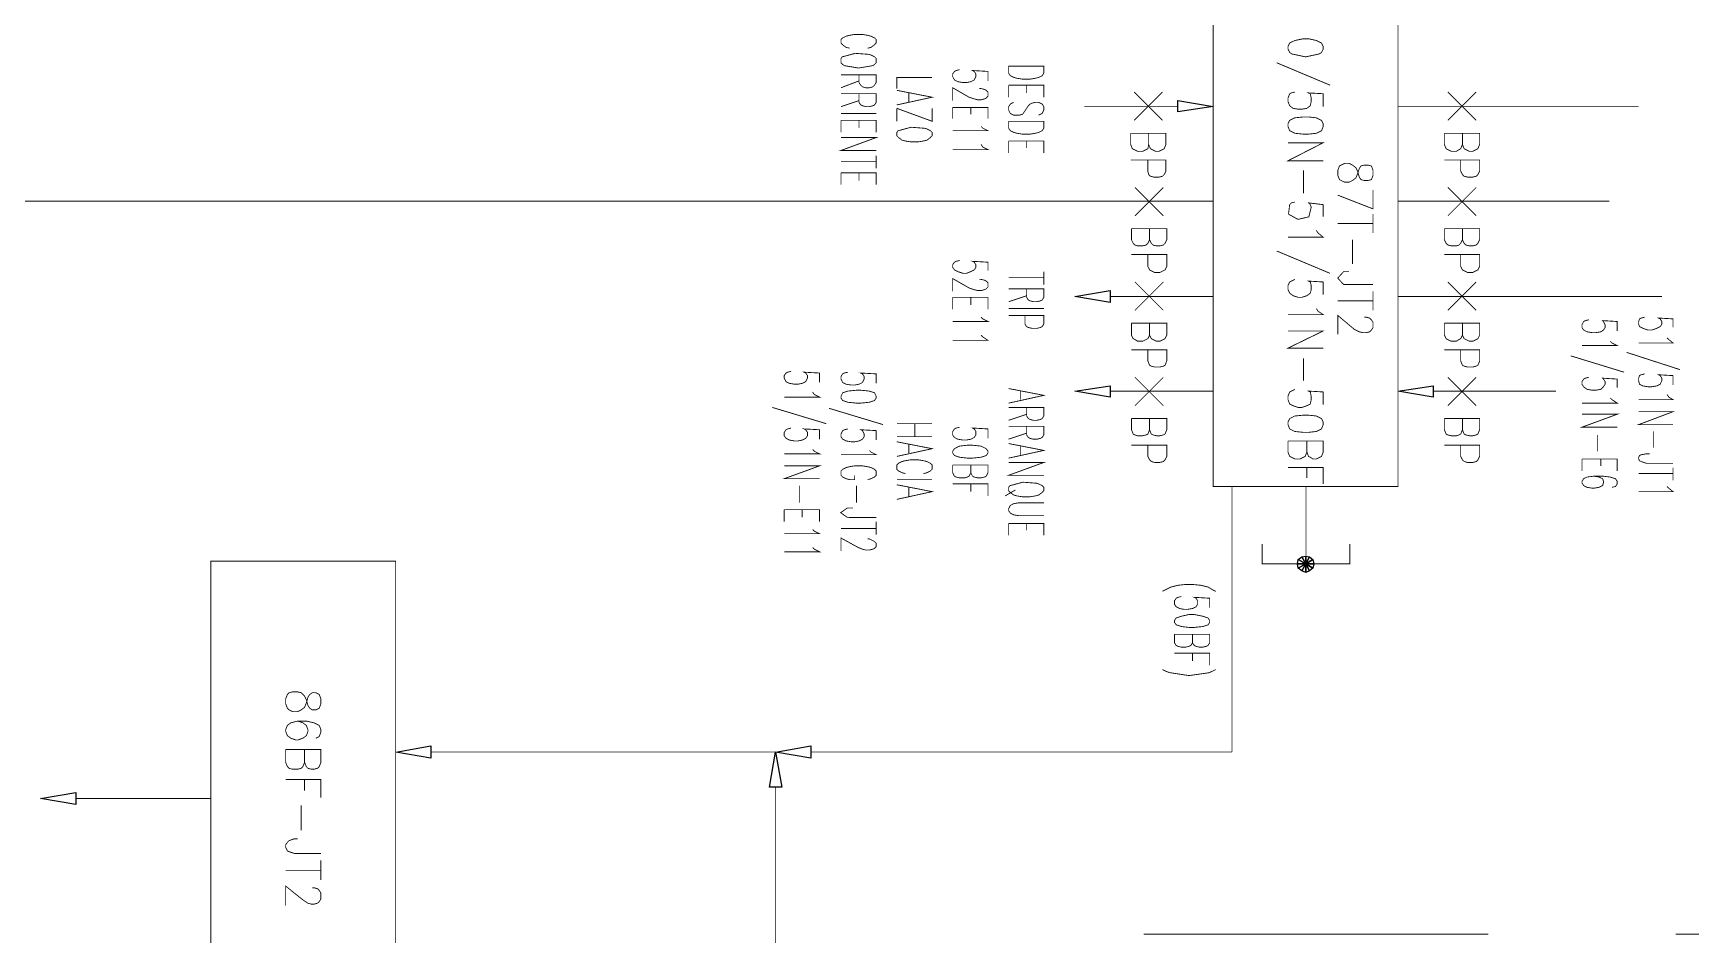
# Model space of a CAD drawing. Extents: x 0.1 to 11.6, y 0.2 to 16.4.
# Drawn here: x 3.684 to 5.291, y 3.511 to 4.385 of the extents above; entities that cross this region are included whole.
import ezdxf

# ---------------------------------------------------------------- set-up
doc = ezdxf.new("R2010")
doc.units = 0
doc.header["$MEASUREMENT"] = 0

msp = doc.modelspace()

# ---------------------------------------------------------------- linework, layer by layer
at = {"color": 0, "const_width": 0.000833}
for points in [[(4.82747, 4.40663), (5.00667, 4.40663), (5.00667, 3.94581), (4.82747, 3.94581), (4.82747, 4.40663)], [(4.93419, 4.3725), (4.93251, 4.37582), (4.92751, 4.37831), (4.91997, 4.37999), (4.91499, 4.37999), (4.90668, 4.37831), (4.90169, 4.37582), (4.90001, 4.3725), (4.90001, 4.37001), (4.90169, 4.36664), (4.90381, 4.36524), (4.91704, 4.36242), (4.93033, 4.36524), (4.93251, 4.36664), (4.93419, 4.37001), (4.93419, 4.3725)], [(4.50082, 4.36083), (4.49918, 4.36247), (4.49582, 4.36415), (4.49414, 4.36481), (4.48053, 4.36583), (4.46789, 4.36242), (4.46669, 4.36083), (4.46669, 4.35667), (4.46832, 4.35499), (4.47011, 4.35385), (4.48372, 4.35157), (4.49735, 4.35385), (4.49918, 4.35499), (4.50082, 4.35667), (4.50082, 4.36083)], [(4.62918, 4.35331), (4.66336, 4.35331), (4.66336, 4.34668), (4.66168, 4.34413), (4.65831, 4.3425), (4.655, 4.34164), (4.65001, 4.34082), (4.64253, 4.34082), (4.63747, 4.34164), (4.63417, 4.3425), (4.63086, 4.34413), (4.62918, 4.34668), (4.62918, 4.35331)], [(4.55501, 4.28917), (4.55333, 4.29081), (4.55003, 4.29249), (4.54833, 4.29313), (4.53467, 4.29417), (4.52203, 4.29075), (4.52083, 4.28917), (4.52083, 4.28581), (4.52251, 4.28418), (4.52582, 4.28163), (4.52919, 4.28082), (4.53418, 4.28), (4.54167, 4.28), (4.54665, 4.28082), (4.55003, 4.28163), (4.55333, 4.28418), (4.55501, 4.28581), (4.55501, 4.28917)], [(4.62918, 4.29997), (4.66336, 4.29997), (4.66336, 4.29335), (4.66168, 4.29081), (4.65831, 4.28917), (4.655, 4.28831), (4.65001, 4.28749), (4.64253, 4.28749), (4.63747, 4.28831), (4.63417, 4.28917), (4.63086, 4.29081), (4.62918, 4.29335), (4.62918, 4.29997)], [(4.93419, 4.29747), (4.93251, 4.30083), (4.92751, 4.30333), (4.91997, 4.30414), (4.91499, 4.30414), (4.90668, 4.30333), (4.90169, 4.30083), (4.90001, 4.29747), (4.90001, 4.29497), (4.90169, 4.29081), (4.90668, 4.28831), (4.91499, 4.28749), (4.91997, 4.28749), (4.92751, 4.28831), (4.93251, 4.29081), (4.93419, 4.29497), (4.93419, 4.29747)], [(4.98247, 4.2525), (4.98085, 4.25667), (4.97749, 4.25749), (4.97418, 4.25749), (4.97081, 4.25667), (4.96918, 4.25418), (4.9675, 4.24914), (4.96582, 4.24501), (4.96251, 4.24251), (4.95915, 4.24083), (4.95503, 4.24083), (4.94997, 4.24333), (4.94835, 4.2475), (4.94835, 4.2525), (4.94997, 4.25667), (4.95503, 4.25917), (4.95915, 4.25917), (4.96251, 4.25749), (4.96582, 4.25499), (4.9675, 4.25163), (4.96918, 4.24582), (4.97081, 4.24333), (4.97418, 4.24251), (4.97749, 4.24251), (4.98085, 4.24333), (4.98247, 4.2475), (4.98247, 4.2525)], [(4.50082, 4.03331), (4.49918, 4.03668), (4.49419, 4.03831), (4.48583, 4.03917), (4.48167, 4.03917), (4.47336, 4.03831), (4.46832, 4.03668), (4.46669, 4.03331), (4.46669, 4.03163), (4.46832, 4.02914), (4.47336, 4.0275), (4.48167, 4.02664), (4.48583, 4.02664), (4.49419, 4.0275), (4.49918, 4.02914), (4.50082, 4.03163), (4.50082, 4.03331)], [(4.93419, 4.00831), (4.93251, 4.01167), (4.92751, 4.01417), (4.91997, 4.01497), (4.91499, 4.01497), (4.90668, 4.01417), (4.90169, 4.01167), (4.90001, 4.00831), (4.90001, 4.00581), (4.90169, 4.00163), (4.90668, 3.99914), (4.91499, 3.99832), (4.91997, 3.99832), (4.92751, 3.99914), (4.93251, 4.00163), (4.93419, 4.00581), (4.93419, 4.00831)], [(4.60915, 3.97999), (4.60747, 3.98247), (4.60249, 3.98497), (4.59418, 3.98583), (4.58919, 3.98583), (4.58165, 3.98497), (4.57667, 3.98247), (4.57497, 3.97999), (4.57497, 3.97831), (4.57667, 3.97581), (4.58165, 3.97418), (4.58919, 3.97331), (4.59418, 3.97331), (4.60249, 3.97418), (4.60747, 3.97581), (4.60915, 3.97831), (4.60915, 3.97999)], [(4.66336, 3.94499), (4.66168, 3.94667), (4.65831, 3.94829), (4.65663, 3.94894), (4.64301, 3.94997), (4.63037, 3.94656), (4.62918, 3.94499), (4.62918, 3.94168), (4.63086, 3.94), (4.63417, 3.9375), (4.63747, 3.93664), (4.64253, 3.93582), (4.65001, 3.93582), (4.655, 3.93664), (4.65831, 3.9375), (4.66168, 3.94), (4.66336, 3.94168), (4.66336, 3.94499)], [(3.85585, 3.41249), (4.035, 3.41249), (4.035, 3.87332), (3.85585, 3.87332), (3.85585, 3.41249)], [(4.82417, 3.81581), (4.82249, 3.81831), (4.81749, 3.81999), (4.80919, 3.82167), (4.80414, 3.82167), (4.79665, 3.81999), (4.79167, 3.81831), (4.78999, 3.81581), (4.78999, 3.81413), (4.79167, 3.81164), (4.79665, 3.81), (4.80414, 3.80914), (4.80919, 3.80914), (4.81749, 3.81), (4.82249, 3.81164), (4.82417, 3.81413), (4.82417, 3.81581)], [(3.96251, 3.73996), (3.96083, 3.74414), (3.95751, 3.74582), (3.95415, 3.74582), (3.95167, 3.74414), (3.94997, 3.74164), (3.94835, 3.73583), (3.94667, 3.73167), (3.94336, 3.72917), (3.94, 3.72749), (3.935, 3.72749), (3.93164, 3.72917), (3.93001, 3.73079), (3.92833, 3.73497), (3.92833, 3.73996), (3.93001, 3.74414), (3.93164, 3.74582), (3.935, 3.74664), (3.94, 3.74664), (3.94336, 3.74582), (3.94667, 3.74246), (3.94835, 3.73915), (3.94997, 3.73335), (3.95167, 3.73079), (3.95415, 3.72917), (3.95751, 3.72917), (3.96083, 3.73079), (3.96251, 3.73497), (3.96251, 3.73996)]]:
    msp.add_lwpolyline(points, close=True, dxfattribs=at)
for points in [[(4.49251, 4.37082), (4.49582, 4.37164), (4.49918, 4.37414), (4.50082, 4.37582), (4.50082, 4.37918), (4.49918, 4.38081), (4.49582, 4.38249), (4.49251, 4.38331), (4.48753, 4.38417), (4.47999, 4.38417), (4.47499, 4.38331), (4.47168, 4.38249), (4.46832, 4.38081), (4.46669, 4.37918), (4.46669, 4.37582), (4.46832, 4.37414), (4.47168, 4.37164), (4.47499, 4.37082)], [(4.94081, 4.33496), (4.88917, 4.35667)], [(4.46669, 4.345), (4.50082, 4.345), (4.50082, 4.33751), (4.49918, 4.33501), (4.4975, 4.33333), (4.49419, 4.33247), (4.49083, 4.33247), (4.48753, 4.33333), (4.48583, 4.33501), (4.48415, 4.33751), (4.48415, 4.345)], [(4.48415, 4.33914), (4.46669, 4.33247)], [(4.55501, 4.3425), (4.52083, 4.3425), (4.52083, 4.33165)], [(4.60915, 4.33914), (4.60915, 4.34831), (4.59418, 4.34918), (4.59581, 4.34831), (4.5975, 4.34581), (4.5975, 4.34332), (4.59581, 4.34), (4.5925, 4.33832), (4.58832, 4.33751), (4.58501, 4.33751), (4.58003, 4.33832), (4.57667, 4.34), (4.57497, 4.34332), (4.57497, 4.34581), (4.57667, 4.34831), (4.57835, 4.34918), (4.58165, 4.34999)], [(4.46669, 4.32667), (4.50082, 4.32667), (4.50082, 4.31831), (4.49918, 4.31581), (4.4975, 4.315), (4.49419, 4.31413), (4.49083, 4.31413), (4.48753, 4.315), (4.48583, 4.31581), (4.48415, 4.31831), (4.48415, 4.32667)], [(4.52083, 4.32997), (4.55501, 4.32329), (4.52083, 4.31581)], [(4.5325, 4.32747), (4.5325, 4.31831)], [(4.60086, 4.33165), (4.60249, 4.33165), (4.60585, 4.33083), (4.60747, 4.32997), (4.60915, 4.32835), (4.60915, 4.32417), (4.60747, 4.32249), (4.60585, 4.32167), (4.60249, 4.32081), (4.59918, 4.32081), (4.59581, 4.32167), (4.59082, 4.32329), (4.57497, 4.33247), (4.57497, 4.31999)], [(4.62918, 4.33496), (4.66336, 4.33496), (4.66336, 4.32329)], [(4.62918, 4.33496), (4.62918, 4.32329)], [(4.64665, 4.33496), (4.64665, 4.32747)], [(4.75082, 4.32835), (4.77832, 4.30083)], [(4.75082, 4.30083), (4.77832, 4.32835)], [(4.93419, 4.31413), (4.93419, 4.32667), (4.91997, 4.32747), (4.92165, 4.32667), (4.92253, 4.32249), (4.92253, 4.31917), (4.92165, 4.315), (4.91835, 4.3125), (4.91336, 4.31164), (4.91, 4.31164), (4.905, 4.3125), (4.90169, 4.315), (4.90001, 4.31917), (4.90001, 4.32249), (4.90169, 4.32667), (4.90332, 4.32747), (4.90668, 4.32835)], [(5.05501, 4.32835), (5.08251, 4.30083)], [(5.05501, 4.30083), (5.08251, 4.32835)], [(4.48415, 4.31999), (4.46669, 4.31418)], [(4.50082, 4.30751), (4.46669, 4.30751)], [(4.52083, 4.3125), (4.55501, 4.29997), (4.55501, 4.3125)], [(4.52083, 4.3125), (4.52083, 4.29997)], [(4.57497, 4.31332), (4.60915, 4.31332), (4.60915, 4.30246)], [(4.57497, 4.31332), (4.57497, 4.30246)], [(4.5925, 4.31332), (4.5925, 4.30664)], [(4.65831, 4.30583), (4.66168, 4.30751), (4.66336, 4.31082), (4.66336, 4.31413), (4.66168, 4.31668), (4.65831, 4.31831), (4.655, 4.31831), (4.65169, 4.31749), (4.65001, 4.31668), (4.64833, 4.315), (4.64333, 4.30751), (4.64253, 4.30664), (4.63917, 4.30583), (4.63417, 4.30583), (4.63086, 4.30751), (4.62918, 4.31082), (4.62918, 4.31413), (4.63086, 4.31668), (4.63417, 4.31831)], [(4.79335, 4.31413), (4.70247, 4.31413)], [(5.24001, 4.31413), (5.00667, 4.31413)], [(4.46669, 4.30083), (4.50082, 4.30083), (4.50082, 4.28917)], [(4.46669, 4.30083), (4.46669, 4.28917)], [(4.48415, 4.30083), (4.48415, 4.29335)], [(4.60249, 4.29497), (4.60417, 4.29329), (4.60915, 4.29081), (4.57497, 4.29081)], [(4.46669, 4.28418), (4.50082, 4.28418), (4.46669, 4.27165), (4.50082, 4.27165)], [(4.60249, 4.2775), (4.60417, 4.27501), (4.60915, 4.27246), (4.57497, 4.27246)], [(4.62918, 4.28082), (4.66336, 4.28082), (4.66336, 4.26915)], [(4.62918, 4.28082), (4.62918, 4.26915)], [(4.64665, 4.28082), (4.64665, 4.27414)], [(4.7475, 4.28831), (4.78168, 4.28831), (4.78168, 4.2775), (4.78, 4.27333), (4.77501, 4.27083), (4.77165, 4.27083), (4.76665, 4.27333), (4.76497, 4.2775), (4.76497, 4.28831)], [(4.76497, 4.2775), (4.76417, 4.27333), (4.75917, 4.27083), (4.75418, 4.27083), (4.74918, 4.27333), (4.7475, 4.2775), (4.7475, 4.28831)], [(4.90001, 4.27914), (4.93419, 4.27914), (4.90001, 4.26167), (4.93419, 4.26167)], [(5.05165, 4.28831), (5.08583, 4.28831), (5.08583, 4.2775), (5.08415, 4.27333), (5.07915, 4.27083), (5.07585, 4.27083), (5.07086, 4.27333), (5.06917, 4.2775), (5.06917, 4.28831)], [(5.06917, 4.2775), (5.06749, 4.27333), (5.06581, 4.27246), (5.06332, 4.27083), (5.05832, 4.27083), (5.05333, 4.27333), (5.05165, 4.2775), (5.05165, 4.28831)], [(4.50082, 4.26079), (4.46669, 4.26079)], [(4.50082, 4.26665), (4.50082, 4.25418)], [(4.7475, 4.26247), (4.78168, 4.26247), (4.78168, 4.25163), (4.78, 4.24832), (4.77832, 4.24664), (4.77501, 4.24582), (4.77001, 4.24582), (4.76665, 4.24664), (4.76497, 4.24832), (4.76417, 4.25163), (4.76417, 4.26247)], [(5.05165, 4.26247), (5.08583, 4.26247), (5.08583, 4.25163), (5.08415, 4.24832), (5.08251, 4.24664), (5.07915, 4.24582), (5.07417, 4.24582), (5.07086, 4.24664), (5.06917, 4.24832), (5.06749, 4.25163), (5.06749, 4.26247)], [(4.46669, 4.25), (4.50082, 4.25), (4.50082, 4.23833)], [(4.46669, 4.25), (4.46669, 4.23833)], [(4.48415, 4.25), (4.48415, 4.24251)], [(4.91499, 4.2525), (4.91499, 4.22999)], [(4.75168, 4.23583), (4.77919, 4.20833)], [(4.75168, 4.20833), (4.77919, 4.23583)], [(4.94835, 4.22831), (4.98247, 4.215), (4.98247, 4.23335)], [(5.05501, 4.23583), (5.08251, 4.20833)], [(5.05501, 4.20833), (5.08251, 4.23583)], [(4.82747, 4.2225), (2.94835, 4.2225)], [(4.93419, 4.20747), (4.93419, 4.21913), (4.91997, 4.22081), (4.92165, 4.21913), (4.92258, 4.21669), (4.92025, 4.20731), (4.90972, 4.20481), (4.90056, 4.2099), (4.90164, 4.21903), (4.90332, 4.22081), (4.90668, 4.22163)], [(5.21164, 4.2225), (5.00667, 4.2225)], [(4.74832, 4.19581), (4.7825, 4.19581), (4.7825, 4.185), (4.78082, 4.18164), (4.77919, 4.17996), (4.77582, 4.17914), (4.77251, 4.17914), (4.76915, 4.17996), (4.76753, 4.18164), (4.76585, 4.185), (4.76585, 4.19581)], [(4.76585, 4.185), (4.76417, 4.18164), (4.76247, 4.17996), (4.75917, 4.17914), (4.75418, 4.17914), (4.75168, 4.17996), (4.75, 4.18164), (4.74832, 4.185), (4.74832, 4.19581)], [(4.92751, 4.19417), (4.92914, 4.19168), (4.93419, 4.1875), (4.90001, 4.1875)], [(4.98247, 4.20085), (4.94835, 4.20085)], [(4.98247, 4.20996), (4.98247, 4.19168)], [(5.05165, 4.19581), (5.08583, 4.19581), (5.08583, 4.185), (5.08415, 4.18164), (5.08251, 4.17996), (5.07915, 4.17914), (5.07585, 4.17914), (5.07249, 4.17996), (5.07086, 4.18164), (5.06917, 4.185), (5.06917, 4.19581)], [(5.06917, 4.185), (5.06749, 4.18164), (5.06581, 4.17996), (5.06332, 4.17914), (5.05832, 4.17914), (5.05501, 4.17996), (5.05333, 4.18164), (5.05165, 4.185), (5.05165, 4.19581)], [(4.96251, 4.185), (4.96251, 4.16168)], [(4.60915, 4.155), (4.60915, 4.16331), (4.59418, 4.16417), (4.59581, 4.16331), (4.5975, 4.16081), (4.5975, 4.15831), (4.59581, 4.15582), (4.5925, 4.15414), (4.58832, 4.1525), (4.58501, 4.1525), (4.58003, 4.15414), (4.57667, 4.15582), (4.57497, 4.15831), (4.57497, 4.16081), (4.57667, 4.16331), (4.57835, 4.16417), (4.58165, 4.16499)], [(4.74832, 4.17085), (4.7825, 4.17085), (4.7825, 4.15913), (4.78082, 4.15582), (4.77582, 4.15332), (4.77083, 4.15332), (4.76585, 4.15582), (4.76417, 4.15913), (4.76417, 4.17085)], [(4.94081, 4.1525), (4.88917, 4.17415)], [(5.05165, 4.17085), (5.08583, 4.17085), (5.08583, 4.15913), (5.08415, 4.15582), (5.07915, 4.15332), (5.07417, 4.15332), (5.06917, 4.15582), (5.06749, 4.15913), (5.06749, 4.17085)], [(4.60086, 4.14665), (4.60249, 4.14665), (4.60585, 4.14583), (4.60747, 4.14497), (4.60915, 4.14333), (4.60915, 4.13917), (4.60747, 4.13747), (4.60585, 4.13667), (4.60249, 4.13579), (4.59918, 4.13579), (4.59581, 4.13667), (4.59082, 4.13835), (4.57497, 4.14746), (4.57497, 4.13499)], [(4.66336, 4.14833), (4.62918, 4.14833)], [(4.66336, 4.15414), (4.66336, 4.14165)], [(4.93419, 4.13167), (4.93419, 4.14415), (4.91997, 4.14497), (4.92165, 4.14415), (4.92253, 4.14085), (4.92253, 4.13667), (4.92165, 4.13331), (4.91835, 4.13081), (4.91336, 4.12918), (4.91, 4.12918), (4.905, 4.13081), (4.90169, 4.13331), (4.90001, 4.13667), (4.90001, 4.14085), (4.90169, 4.14415), (4.90668, 4.14665)], [(4.98247, 4.14165), (4.95583, 4.14165), (4.95389, 4.14171), (4.94824, 4.14789), (4.95389, 4.15408), (4.95583, 4.15414), (4.95915, 4.15414)], [(4.62918, 4.13747), (4.66336, 4.13747), (4.66336, 4.12918), (4.66168, 4.12663), (4.66, 4.12582), (4.65668, 4.125), (4.65332, 4.125), (4.65001, 4.12582), (4.64833, 4.12663), (4.64665, 4.12918), (4.64665, 4.13747)], [(4.64665, 4.13081), (4.62918, 4.125)], [(4.72749, 4.12999), (4.82747, 4.12999)], [(4.75168, 4.14415), (4.77919, 4.11664)], [(4.75168, 4.11664), (4.77919, 4.14415)], [(4.98247, 4.13499), (4.98247, 4.11664)], [(5.26247, 4.12999), (5.00667, 4.12999)], [(5.05501, 4.14415), (5.08251, 4.11664)], [(5.05501, 4.11664), (5.08251, 4.14415)], [(4.57497, 4.12918), (4.60915, 4.12918), (4.60915, 4.11751)], [(4.57497, 4.12918), (4.57497, 4.11751)], [(4.5925, 4.12918), (4.5925, 4.12164)], [(4.66336, 4.11833), (4.62918, 4.11833)], [(4.92751, 4.11833), (4.92914, 4.11583), (4.93419, 4.11247), (4.90001, 4.11247)], [(4.98247, 4.12582), (4.94835, 4.12582)], [(4.60249, 4.10997), (4.60417, 4.10835), (4.60915, 4.10579), (4.57497, 4.10579)], [(4.62918, 4.11165), (4.66336, 4.11165), (4.66336, 4.10331), (4.66168, 4.10081), (4.66, 4.09999), (4.65668, 4.09918), (4.65169, 4.09918), (4.64833, 4.09999), (4.64665, 4.10081), (4.64501, 4.10331), (4.64501, 4.11165)], [(4.74832, 4.10417), (4.7825, 4.10417), (4.7825, 4.0925), (4.78082, 4.08914), (4.77582, 4.08664), (4.77251, 4.08664), (4.76753, 4.08914), (4.76585, 4.0925), (4.76585, 4.10417)], [(4.76585, 4.0925), (4.76417, 4.08914), (4.75917, 4.08664), (4.75418, 4.08664), (4.75168, 4.08832), (4.75, 4.08914), (4.74832, 4.0925), (4.74832, 4.10417)], [(4.97418, 4.10997), (4.97586, 4.10997), (4.97917, 4.10915), (4.98085, 4.10747), (4.98247, 4.10499), (4.98247, 4.09999), (4.98085, 4.0975), (4.97917, 4.09581), (4.97586, 4.095), (4.9725, 4.095), (4.96918, 4.09581), (4.96419, 4.09831), (4.94835, 4.11165), (4.94835, 4.09332)], [(5.05165, 4.10417), (5.08583, 4.10417), (5.08583, 4.0925), (5.08415, 4.08914), (5.07915, 4.08664), (5.07585, 4.08664), (5.07086, 4.08914), (5.06917, 4.0925), (5.06917, 4.10417)], [(5.06917, 4.0925), (5.06749, 4.08914), (5.06581, 4.08832), (5.06332, 4.08664), (5.05832, 4.08664), (5.05333, 4.08914), (5.05165, 4.0925), (5.05165, 4.10417)], [(5.21918, 4.09668), (5.21918, 4.10579), (5.20503, 4.10667), (5.20583, 4.10579), (5.20751, 4.10249), (5.20751, 4.09999), (5.20583, 4.0975), (5.20335, 4.09581), (5.19835, 4.095), (5.19499, 4.095), (5.19, 4.09581), (5.18668, 4.0975), (5.185, 4.09999), (5.185, 4.10249), (5.18668, 4.10579), (5.18832, 4.10667), (5.19168, 4.10747)], [(5.27333, 4.09999), (5.27333, 4.10835), (5.25917, 4.10915), (5.26085, 4.10835), (5.26247, 4.10579), (5.26247, 4.10331), (5.26085, 4.10081), (5.25749, 4.09918), (5.2525, 4.0975), (5.24918, 4.0975), (5.24414, 4.09918), (5.24083, 4.10081), (5.24001, 4.10331), (5.24001, 4.10579), (5.24083, 4.10835), (5.24251, 4.10915), (5.24582, 4.10997)], [(4.60249, 4.0925), (4.60417, 4.09082), (4.60915, 4.08751), (4.57497, 4.08751)], [(4.90001, 4.09663), (4.93419, 4.09663), (4.90001, 4.07997), (4.93419, 4.07997)], [(5.21251, 4.08664), (5.21419, 4.08496), (5.21918, 4.08247), (5.185, 4.08247)], [(5.26753, 4.09), (5.26915, 4.08832), (5.27333, 4.08496), (5.24001, 4.08496)], [(4.74832, 4.07835), (4.7825, 4.07835), (4.7825, 4.06749), (4.78082, 4.06332), (4.77919, 4.0625), (4.77582, 4.06164), (4.77083, 4.06164), (4.76753, 4.0625), (4.76585, 4.06332), (4.76417, 4.06749), (4.76417, 4.07835)], [(4.91499, 4.06999), (4.91499, 4.04833)], [(5.05165, 4.07835), (5.08583, 4.07835), (5.08583, 4.06749), (5.08415, 4.06332), (5.08251, 4.0625), (5.07915, 4.06164), (5.07417, 4.06164), (5.07086, 4.0625), (5.06917, 4.06332), (5.06749, 4.06749), (5.06749, 4.07835)], [(5.22586, 4.05664), (5.17415, 4.07249)], [(5.28, 4.05914), (5.22835, 4.07585)], [(4.44586, 4.04665), (4.44586, 4.05583), (4.43083, 4.05664), (4.43251, 4.05583), (4.43419, 4.05333), (4.43419, 4.05083), (4.43251, 4.04747), (4.42914, 4.04585), (4.42503, 4.04497), (4.42165, 4.04497), (4.41667, 4.04585), (4.41336, 4.04747), (4.41168, 4.05083), (4.41168, 4.05333), (4.41336, 4.05583), (4.41499, 4.05664), (4.41835, 4.05751)], [(4.50082, 4.04585), (4.50082, 4.05501), (4.48583, 4.05583), (4.48753, 4.05501), (4.48915, 4.05246), (4.48915, 4.04997), (4.48753, 4.04665), (4.48415, 4.04497), (4.47999, 4.04417), (4.47667, 4.04417), (4.47168, 4.04497), (4.46832, 4.04665), (4.46669, 4.04997), (4.46669, 4.05246), (4.46832, 4.05501), (4.47, 4.05583), (4.47336, 4.05664)], [(4.75168, 4.05165), (4.77919, 4.02414)], [(4.75168, 4.02414), (4.77919, 4.05165)], [(5.05501, 4.05165), (5.08251, 4.02414)], [(5.05501, 4.02414), (5.08251, 4.05165)], [(5.21918, 4.04167), (5.21918, 4.04997), (5.20503, 4.05083), (5.20583, 4.04997), (5.20751, 4.04747), (5.20751, 4.04497), (5.20583, 4.04249), (5.20335, 4.03999), (5.19835, 4.03917), (5.19499, 4.03917), (5.19, 4.03999), (5.18668, 4.04249), (5.185, 4.04497), (5.185, 4.04747), (5.18668, 4.04997), (5.18832, 4.05083), (5.19168, 4.05165)], [(5.27333, 4.04417), (5.27333, 4.05333), (5.25917, 4.05414), (5.26085, 4.05333), (5.26247, 4.05083), (5.26247, 4.04833), (5.26085, 4.04497), (5.25749, 4.04329), (5.2525, 4.04249), (5.24918, 4.04249), (5.24414, 4.04329), (5.24083, 4.04497), (5.24001, 4.04833), (5.24001, 4.05083), (5.24083, 4.05333), (5.24251, 4.05414), (5.24582, 4.05501)], [(4.43918, 4.03749), (4.44081, 4.035), (4.44586, 4.0325), (4.41168, 4.0325)], [(4.62918, 4.04081), (4.66336, 4.03418), (4.62918, 4.02664)], [(4.64085, 4.03831), (4.64085, 4.03)], [(4.72749, 4.03831), (4.82747, 4.03831)], [(4.93419, 4.02501), (4.93419, 4.03749), (4.91997, 4.03831), (4.92165, 4.03749), (4.92253, 4.03331), (4.92253, 4.03), (4.92165, 4.02582), (4.91835, 4.02414), (4.91336, 4.02246), (4.91, 4.02246), (4.905, 4.02414), (4.90169, 4.02582), (4.90001, 4.03), (4.90001, 4.03331), (4.90169, 4.03749), (4.90668, 4.03999)], [(5.04085, 4.03831), (5.16, 4.03831)], [(5.26753, 4.035), (5.26915, 4.0325), (5.27333, 4.03), (5.24001, 4.03)], [(4.45253, 4.00667), (4.40001, 4.02251)], [(4.50749, 4.00581), (4.45503, 4.02165)], [(4.62918, 4.02246), (4.66336, 4.02246), (4.66336, 4.01417), (4.66168, 4.01167), (4.66, 4.01079), (4.65668, 4.00999), (4.65332, 4.00999), (4.65001, 4.01079), (4.64833, 4.01167), (4.64665, 4.01417), (4.64665, 4.02246)], [(5.21251, 4.03163), (5.21414, 4.03), (5.21918, 4.02664), (5.185, 4.02664)], [(5.24001, 4.01833), (5.27333, 4.01833), (5.24001, 4.00581), (5.27333, 4.00581)], [(4.44586, 3.99164), (4.44586, 4.00082), (4.43083, 4.00163), (4.43251, 4.00082), (4.43419, 3.99832), (4.43419, 3.99501), (4.43251, 3.99251), (4.42914, 3.99083), (4.42503, 3.98996), (4.42165, 3.98996), (4.41667, 3.99083), (4.41336, 3.99251), (4.41168, 3.99501), (4.41168, 3.99832), (4.41336, 4.00082), (4.41499, 4.00163), (4.41835, 4.0025)], [(4.50082, 3.99083), (4.50082, 4), (4.48583, 4.00082), (4.48753, 4), (4.48915, 3.99664), (4.48915, 3.99414), (4.48753, 3.99164), (4.48415, 3.98996), (4.47999, 3.98915), (4.47667, 3.98915), (4.47168, 3.98996), (4.46832, 3.99164), (4.46669, 3.99414), (4.46669, 3.99664), (4.46832, 4), (4.47, 4.00082), (4.47336, 4.00163)], [(4.55501, 4.00667), (4.52083, 4.00667)], [(4.53836, 4.00667), (4.53836, 3.99414)], [(4.60915, 3.99251), (4.60915, 4.00163), (4.59418, 4.0025), (4.59581, 4.00163), (4.5975, 3.99914), (4.5975, 3.99582), (4.59581, 3.99333), (4.5925, 3.99164), (4.58832, 3.99083), (4.58501, 3.99083), (4.58003, 3.99164), (4.57667, 3.99333), (4.57497, 3.99582), (4.57497, 3.99914), (4.57667, 4.00163), (4.57835, 4.0025), (4.58165, 4.00331)], [(4.64665, 4.01585), (4.62918, 4.00999)], [(4.62918, 4.00418), (4.66336, 4.00418), (4.66336, 3.99582), (4.66168, 3.99333), (4.66, 3.99246), (4.65668, 3.99164), (4.65332, 3.99164), (4.65001, 3.99246), (4.64833, 3.99333), (4.64665, 3.99582), (4.64665, 4.00418)], [(4.74832, 4.01167), (4.7825, 4.01167), (4.7825, 4.00082), (4.78082, 3.99664), (4.77919, 3.99582), (4.77582, 3.99501), (4.77251, 3.99501), (4.76915, 3.99582), (4.76753, 3.99664), (4.76585, 4.00082), (4.76585, 4.01167)], [(4.76585, 4.00082), (4.76417, 3.99664), (4.76247, 3.99582), (4.75917, 3.99501), (4.75418, 3.99501), (4.75168, 3.99582), (4.75, 3.99664), (4.74832, 4.00082), (4.74832, 4.01167)], [(5.05165, 4.01167), (5.08583, 4.01167), (5.08583, 4.00082), (5.08415, 3.99664), (5.08251, 3.99582), (5.07915, 3.99501), (5.07585, 3.99501), (5.07249, 3.99582), (5.07086, 3.99664), (5.06917, 4.00082), (5.06917, 4.01167)], [(5.06917, 4.00082), (5.06749, 3.99664), (5.06581, 3.99582), (5.06332, 3.99501), (5.05832, 3.99501), (5.05501, 3.99582), (5.05333, 3.99664), (5.05165, 4.00082), (5.05165, 4.01167)], [(5.185, 4.01585), (5.21918, 4.01585), (5.185, 4.00331), (5.21918, 4.00331)], [(4.55501, 3.99414), (4.52083, 3.99414)], [(4.52083, 3.98915), (4.55501, 3.98247), (4.52083, 3.97499)], [(4.5325, 3.98665), (4.5325, 3.97831)], [(4.64665, 3.9975), (4.62918, 3.99164)], [(4.62918, 3.98747), (4.66336, 3.98079), (4.62918, 3.97331)], [(4.74832, 3.98583), (4.7825, 3.98583), (4.7825, 3.97499), (4.78082, 3.97163), (4.77919, 3.97), (4.77582, 3.96913), (4.77083, 3.96913), (4.76753, 3.97), (4.76585, 3.97163), (4.76417, 3.97499), (4.76417, 3.98583)], [(4.90001, 3.98996), (4.93419, 3.98996), (4.93419, 3.97917), (4.93251, 3.97499), (4.92751, 3.9725), (4.92415, 3.9725), (4.92165, 3.97418), (4.91997, 3.97499), (4.91835, 3.97917), (4.91835, 3.98996)], [(4.91835, 3.97917), (4.91667, 3.97499), (4.91168, 3.9725), (4.90668, 3.9725), (4.90169, 3.97499), (4.90001, 3.97917), (4.90001, 3.98996)], [(5.05165, 3.98583), (5.08583, 3.98583), (5.08583, 3.97499), (5.08415, 3.97163), (5.08251, 3.97), (5.07915, 3.96913), (5.07417, 3.96913), (5.07086, 3.97), (5.06917, 3.97163), (5.06749, 3.97499), (5.06749, 3.98583)], [(5.19997, 3.99582), (5.19997, 3.97999)], [(5.25418, 3.99914), (5.25418, 3.98335)], [(4.43918, 3.98167), (4.44081, 3.97999), (4.44586, 3.97749), (4.41168, 3.97749)], [(4.49419, 3.98079), (4.49582, 3.97917), (4.50082, 3.97667), (4.46669, 3.97667)], [(4.54665, 3.95833), (4.55003, 3.95915), (4.55333, 3.96083), (4.55501, 3.96251), (4.55501, 3.96664), (4.55333, 3.96832), (4.55003, 3.97), (4.54665, 3.97081), (4.54167, 3.97168), (4.53418, 3.97168), (4.52919, 3.97081), (4.52582, 3.97), (4.52251, 3.96832), (4.52083, 3.96664), (4.52083, 3.96251), (4.52251, 3.96083), (4.52582, 3.95915), (4.52919, 3.95833)], [(4.62918, 3.96913), (4.66336, 3.96913), (4.62918, 3.95665), (4.66336, 3.95665)], [(4.64085, 3.98497), (4.64085, 3.97581)], [(5.185, 3.9725), (5.21918, 3.9725), (5.21918, 3.96083)], [(5.185, 3.9725), (5.185, 3.96083)], [(5.20335, 3.9725), (5.20335, 3.96582)], [(5.27333, 3.96832), (5.2475, 3.96832), (5.24251, 3.97), (5.24083, 3.97081), (5.24001, 3.9725), (5.24001, 3.97418), (5.24083, 3.97581), (5.24251, 3.97667), (5.2475, 3.97749), (5.25082, 3.97749)], [(4.41168, 3.96582), (4.44586, 3.96582), (4.41168, 3.95335), (4.44586, 3.95335)], [(4.49251, 3.95247), (4.49582, 3.95335), (4.49918, 3.95497), (4.50082, 3.95665), (4.50082, 3.96083), (4.49918, 3.96251), (4.49582, 3.96414), (4.49251, 3.965), (4.48753, 3.96582), (4.47999, 3.96582), (4.47499, 3.965), (4.47168, 3.96414), (4.46832, 3.96251), (4.46669, 3.96083), (4.46669, 3.95665), (4.46832, 3.95497), (4.47168, 3.95335), (4.47499, 3.95247), (4.47999, 3.95247), (4.47999, 3.95665)], [(4.57497, 3.96664), (4.60915, 3.96664), (4.60915, 3.95915), (4.60747, 3.95583), (4.60585, 3.95497), (4.60249, 3.95415), (4.59918, 3.95415), (4.59581, 3.95497), (4.59418, 3.95583), (4.5925, 3.95915), (4.5925, 3.96664)], [(4.5925, 3.95915), (4.59082, 3.95583), (4.58919, 3.95497), (4.58664, 3.95415), (4.58165, 3.95415), (4.57835, 3.95497), (4.57667, 3.95583), (4.57497, 3.95915), (4.57497, 3.96664)], [(4.90001, 3.96414), (4.93419, 3.96414), (4.93419, 3.94829)], [(4.91835, 3.96414), (4.91835, 3.95415)], [(5.21414, 3.94499), (5.2175, 3.94581), (5.21918, 3.94829), (5.21918, 3.95085), (5.2175, 3.95335), (5.21251, 3.95497), (5.20503, 3.95583), (5.19667, 3.95583), (5.19, 3.95497), (5.18668, 3.95335), (5.185, 3.95085), (5.185, 3.94917), (5.18668, 3.94667), (5.19, 3.94499), (5.19499, 3.94417), (5.19667, 3.94417), (5.20167, 3.94499), (5.20503, 3.94667), (5.20583, 3.94917), (5.20583, 3.95085), (5.20503, 3.95335), (5.20167, 3.95497), (5.19667, 3.95583)], [(5.27333, 3.95833), (5.24001, 3.95833)], [(5.27333, 3.96414), (5.27333, 3.95167)], [(4.42665, 3.94667), (4.42665, 3.93001)], [(4.48167, 3.94667), (4.48167, 3.93001)], [(4.55501, 3.95247), (4.52083, 3.95247)], [(4.52083, 3.94749), (4.55501, 3.94081), (4.52083, 3.93332)], [(4.5325, 3.94499), (4.5325, 3.93582)], [(4.57497, 3.94829), (4.60915, 3.94829), (4.60915, 3.93664)], [(4.5925, 3.94829), (4.5925, 3.94081)], [(4.63585, 3.94249), (4.62582, 3.93664)], [(4.84581, 3.94581), (4.84581, 3.68832)], [(4.91749, 3.94581), (4.91749, 3.87082)], [(5.26753, 3.94581), (5.26915, 3.94417), (5.27333, 3.94081), (5.24001, 3.94081)], [(4.41168, 3.92333), (4.44586, 3.92333), (4.44586, 3.91168)], [(4.41168, 3.92333), (4.41168, 3.91168)], [(4.42914, 3.92333), (4.42914, 3.91581)], [(4.50082, 3.91581), (4.47499, 3.91581), (4.47276, 3.9159), (4.46636, 3.92042), (4.47276, 3.92492), (4.47499, 3.92497), (4.47835, 3.92497)], [(4.66336, 3.93001), (4.63917, 3.93001), (4.63417, 3.92914), (4.63086, 3.92746), (4.62918, 3.92415), (4.62918, 3.92247), (4.63086, 3.91997), (4.63417, 3.91829), (4.63917, 3.91749), (4.66336, 3.91749)], [(4.50082, 3.905), (4.46669, 3.905)], [(4.50082, 3.91168), (4.50082, 3.89914)], [(4.62918, 3.91), (4.66336, 3.91), (4.66336, 3.89833)], [(4.62918, 3.91), (4.62918, 3.89833)], [(4.64665, 3.91), (4.64665, 3.90332)], [(4.43918, 3.90414), (4.44081, 3.9025), (4.44586, 3.90001), (4.41168, 3.90001)], [(4.49251, 3.89497), (4.49419, 3.89497), (4.49918, 3.89247), (4.50082, 3.89085), (4.50082, 3.88747), (4.49918, 3.88579), (4.4975, 3.88499), (4.49419, 3.88417), (4.49083, 3.88417), (4.48753, 3.88499), (4.48335, 3.88667), (4.46669, 3.89583), (4.46669, 3.88331)], [(4.96001, 3.88997), (4.96001, 3.87082), (4.875, 3.87082), (4.875, 3.88997)], [(4.43918, 3.88667), (4.44081, 3.88499), (4.44586, 3.88249), (4.41168, 3.88249)], [(4.83003, 3.84413), (4.82667, 3.84581), (4.82249, 3.84831), (4.81581, 3.84999), (4.80751, 3.85081), (4.80083, 3.85081), (4.79335, 3.84999), (4.78668, 3.84831), (4.77832, 3.84413)], [(4.82417, 3.82829), (4.82417, 3.83746), (4.80919, 3.83832), (4.81082, 3.83746), (4.8125, 3.83496), (4.8125, 3.83165), (4.81082, 3.82915), (4.80751, 3.82747), (4.80251, 3.82667), (4.79915, 3.82667), (4.79497, 3.82747), (4.79167, 3.82915), (4.78999, 3.83165), (4.78999, 3.83496), (4.79167, 3.83746), (4.79335, 3.83832), (4.79665, 3.83914)], [(4.78999, 3.80246), (4.82417, 3.80246), (4.82417, 3.79417), (4.82249, 3.79167), (4.82086, 3.79081), (4.81749, 3.78999), (4.81418, 3.78999), (4.81082, 3.79081), (4.80919, 3.79167), (4.80751, 3.79417), (4.80751, 3.80246)], [(4.80751, 3.79417), (4.80583, 3.79167), (4.80414, 3.79081), (4.80083, 3.78999), (4.79665, 3.78999), (4.79335, 3.79081), (4.79167, 3.79167), (4.78999, 3.79417), (4.78999, 3.80246)], [(4.78999, 3.78413), (4.82417, 3.78413), (4.82417, 3.77246)], [(4.80751, 3.78413), (4.80751, 3.77664)], [(4.83003, 3.76833), (4.82667, 3.76665), (4.82335, 3.76519), (4.80419, 3.76243), (4.785, 3.76535), (4.78168, 3.76665), (4.77832, 3.76833)], [(3.95751, 3.70167), (3.96083, 3.70335), (3.96251, 3.70747), (3.96251, 3.70996), (3.96083, 3.71414), (3.95583, 3.71664), (3.94835, 3.71832), (3.94, 3.71832), (3.93332, 3.71664), (3.93001, 3.71414), (3.92833, 3.70996), (3.92833, 3.70833), (3.93001, 3.70415), (3.93332, 3.70167), (3.93832, 3.69997), (3.94, 3.69997), (3.94499, 3.70167), (3.94835, 3.70415), (3.94997, 3.70833), (3.94997, 3.70996), (3.94835, 3.71414), (3.94499, 3.71664), (3.94, 3.71832)], [(3.92833, 3.69081), (3.96251, 3.69081), (3.96251, 3.67833), (3.96083, 3.67415), (3.95915, 3.67247), (3.95583, 3.67165), (3.95335, 3.67165), (3.94997, 3.67247), (3.94835, 3.67415), (3.94667, 3.67833), (3.94667, 3.69081)], [(3.94667, 3.67833), (3.94499, 3.67415), (3.94336, 3.67247), (3.94, 3.67165), (3.935, 3.67165), (3.93169, 3.67247), (3.93001, 3.67415), (3.92833, 3.67833), (3.92833, 3.69081)], [(4.06917, 3.68832), (4.40332, 3.68832)], [(4.4375, 3.68832), (4.84581, 3.68832)], [(3.92833, 3.66168), (3.96251, 3.66168), (3.96251, 3.64415)], [(3.94667, 3.66168), (3.94667, 3.65082)], [(4.40332, 3.45665), (4.40332, 3.65414)], [(3.72499, 3.64333), (3.85585, 3.64333)], [(3.94336, 3.63667), (3.94336, 3.61247)], [(3.96251, 3.59), (3.93668, 3.59), (3.93169, 3.59164), (3.93001, 3.5925), (3.92833, 3.59581), (3.92833, 3.59831), (3.93001, 3.60081), (3.93169, 3.60249), (3.93668, 3.60417), (3.94, 3.60417)], [(3.96251, 3.58333), (3.96251, 3.56413)], [(3.96251, 3.57329), (3.92833, 3.57329)], [(3.95415, 3.55664), (3.95583, 3.55664), (3.95915, 3.55583), (3.96083, 3.55414), (3.96251, 3.55165), (3.96251, 3.54579), (3.96083, 3.54329), (3.95915, 3.54167), (3.95583, 3.54081), (3.95335, 3.54081), (3.94997, 3.54167), (3.94499, 3.54497), (3.92833, 3.55832), (3.92833, 3.53917)], [(5.09418, 3.51167), (4.75999, 3.51167)], [(5.61083, 3.51167), (5.27582, 3.51167)]]:
    msp.add_lwpolyline(points, dxfattribs=at)
at = {"color": 0}
for points in [[(4.79335, 4.31999), (4.82747, 4.31413), (4.79335, 4.30914)], [(4.72749, 4.12414), (4.69336, 4.12999), (4.72749, 4.13579)], [(4.72749, 4.0325), (4.69336, 4.03831), (4.72749, 4.04329)], [(5.04085, 4.0325), (5.00667, 4.03831), (5.04085, 4.04329)], [(4.90918, 3.87082), (4.91, 3.875), (4.91749, 3.87082)], [(4.91, 3.875), (4.91336, 3.8775), (4.91749, 3.87082)], [(4.91336, 3.8775), (4.91749, 3.87831), (4.91749, 3.87082)], [(4.91749, 3.87831), (4.92085, 3.8775), (4.91749, 3.87082)], [(4.92085, 3.8775), (4.92415, 3.875), (4.91749, 3.87082)], [(4.92415, 3.875), (4.92503, 3.87082), (4.91749, 3.87082)], [(4.91, 3.86664), (4.90918, 3.87082), (4.91749, 3.87082)], [(4.91336, 3.86415), (4.91, 3.86664), (4.91749, 3.87082)], [(4.91749, 3.86247), (4.91336, 3.86415), (4.91749, 3.87082)], [(4.92503, 3.87082), (4.92415, 3.86664), (4.91749, 3.87082)], [(4.92415, 3.86664), (4.92085, 3.86415), (4.91749, 3.87082)], [(4.92085, 3.86415), (4.91749, 3.86247), (4.91749, 3.87082)], [(4.06917, 3.68251), (4.035, 3.68832), (4.06917, 3.69417)], [(4.39751, 3.65414), (4.40332, 3.68832), (4.40918, 3.65414)], [(4.4375, 3.68251), (4.40332, 3.68832), (4.4375, 3.69417)], [(3.72499, 3.63747), (3.69081, 3.64333), (3.72499, 3.64914)]]:
    msp.add_lwpolyline(points, close=True, dxfattribs=at)

doc.saveas('drawing.dxf')
